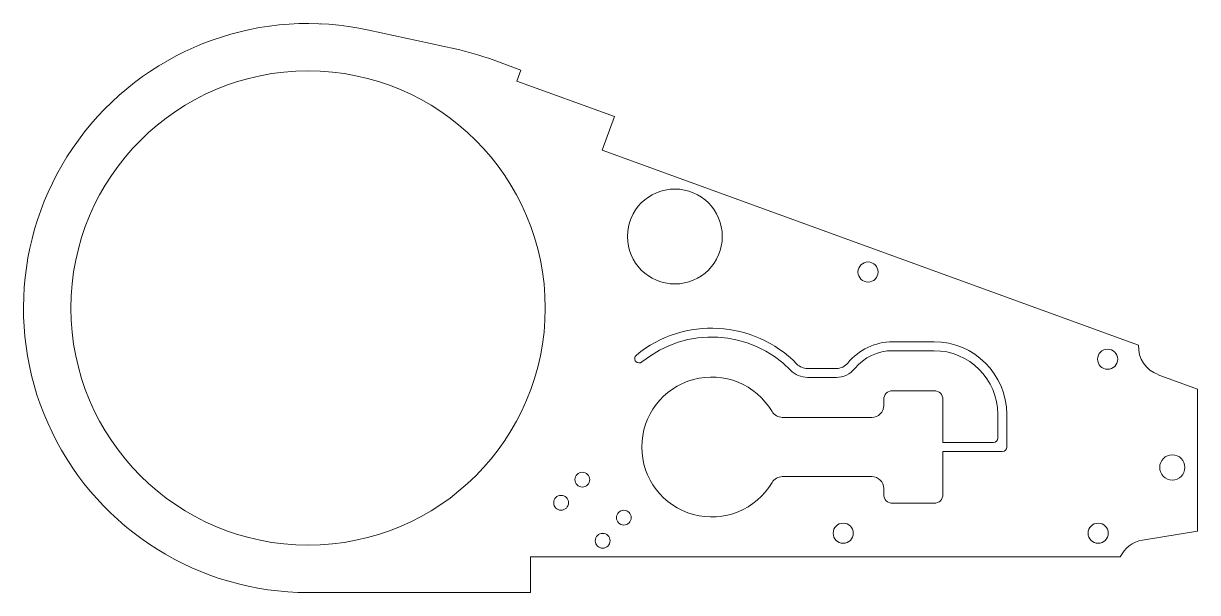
# Model space of a CAD drawing. Header units: millimetres. Extents: x 16 to 412, y 12 to 204.
import ezdxf

# ---------------------------------------------------------------- set-up
doc = ezdxf.new("R2010")
doc.units = ezdxf.units.MM

msp = doc.modelspace()

# ---------------------------------------------------------------- linework, layer by layer
at = {"color": 7, "linetype": 'Continuous', "lineweight": 15}
for p, q in [((107.94, 203.94), (107.94, 203.85)), ((116.44, 203.85), (116.44, 203.94)), ((161.75, 195.37), (132.7, 201.73)), ((183.98, 188.23), (174.58, 191.65)), ((59.26, 188.03), (59.26, 188.03)), ((182.61, 184.47), (183.98, 188.23)), ((215.5, 172.5), (182.61, 184.47)), ((215.5, 172.5), (211.4, 161.23)), ((211.4, 161.23), (392.32, 95.37)), ((323.34, 96.54), (309.34, 96.54)), ((323.34, 93.54), (309.34, 93.54)), ((290.37, 87.54), (280.62, 87.54)), ((290.37, 84.54), (280.62, 84.54)), ((398.89, 85.45), (412.19, 80.61)), ((19.67, 82.35), (19.66, 82.35)), ((323.34, 80.04), (309.34, 80.04)), ((412.19, 80.61), (412.19, 32.66)), ((306.34, 75.04), (306.34, 77.04)), ((326.34, 62.54), (326.34, 77.04)), ((344.84, 64.04), (344.84, 72.04)), ((347.84, 61.04), (347.84, 72.04)), ((272.13, 71.04), (302.34, 71.04)), ((326.34, 62.54), (343.34, 62.54)), ((326.34, 45.04), (326.34, 59.54)), ((326.34, 59.54), (346.34, 59.54)), ((302.34, 51.04), (272.13, 51.04)), ((306.34, 45.04), (306.34, 47.04)), ((309.34, 42.04), (323.34, 42.04)), ((52.38, 32.85), (52.38, 32.85)), ((412.19, 32.66), (393.63, 29.64)), ((386.15, 23.94), (187.19, 23.94)), ((187.19, 23.94), (187.19, 11.94)), ((112.19, 11.94), (187.19, 11.94))]:
    msp.add_line(p, q, dxfattribs=at)
for centre, radius in [((112.19, 107.94), 80), ((235.9, 132.07), 16), ((301.06, 120.08), 3.4), ((381.87, 90.66), 3.4), ((403.69, 54.15), 4.25), ((204.67, 50.04), 2.5), ((197.53, 42.22), 2.5), ((218.69, 37.22), 2.5), ((211.55, 29.4), 2.5), ((292.69, 31.95), 3.4), ((378.69, 31.95), 3.4)]:
    msp.add_circle(centre, radius, dxfattribs=at)
for centre, radius, start, end in [((112.19, 107.94), 96, 77.6623, 270), ((140.38, 97.68), 100, 70, 77.6623), ((248.34, 61.04), 40.1, 44.3026, 129.3508), ((248.34, 61.04), 37.1, 44.3026, 129.3508), ((309.34, 77.04), 19.5, 90, 140.7539), ((323.34, 72.04), 24.5, 0, 90), ((402.31, 94.85), 10, 176.9703, 250), ((223.86, 90.89), 1.5, 129.3508, 221.5779), ((309.34, 77.04), 16.5, 90, 140.7539), ((323.34, 72.04), 21.5, 0, 90), ((223.86, 90.89), 1.5, 221.5779, 309.3508), ((280.62, 92.54), 5, 224.3026, 270), ((290.37, 92.54), 5, 270, 320.7539), ((290.37, 92.54), 8, 270, 320.7539), ((248.34, 61.04), 23.6, 30.4806, 329.5194), ((280.62, 92.54), 8, 224.3026, 270), ((309.34, 77.04), 3, 90, 180), ((323.34, 77.04), 3, 0, 90), ((272.13, 75.04), 4, 210.4806, 270), ((302.34, 75.04), 4, 270, 0), ((343.34, 64.04), 1.5, 270, 0), ((346.34, 61.04), 1.5, 270, 0), ((272.13, 47.04), 4, 90, 149.5194), ((302.34, 47.04), 4, 0, 90), ((309.34, 45.04), 3, 180, 270), ((323.34, 45.04), 3, 270, 0), ((395.24, 19.77), 10, 99.2428, 155.3138)]:
    msp.add_arc(centre, radius, start, end, dxfattribs=at)

doc.saveas('drawing.dxf')
